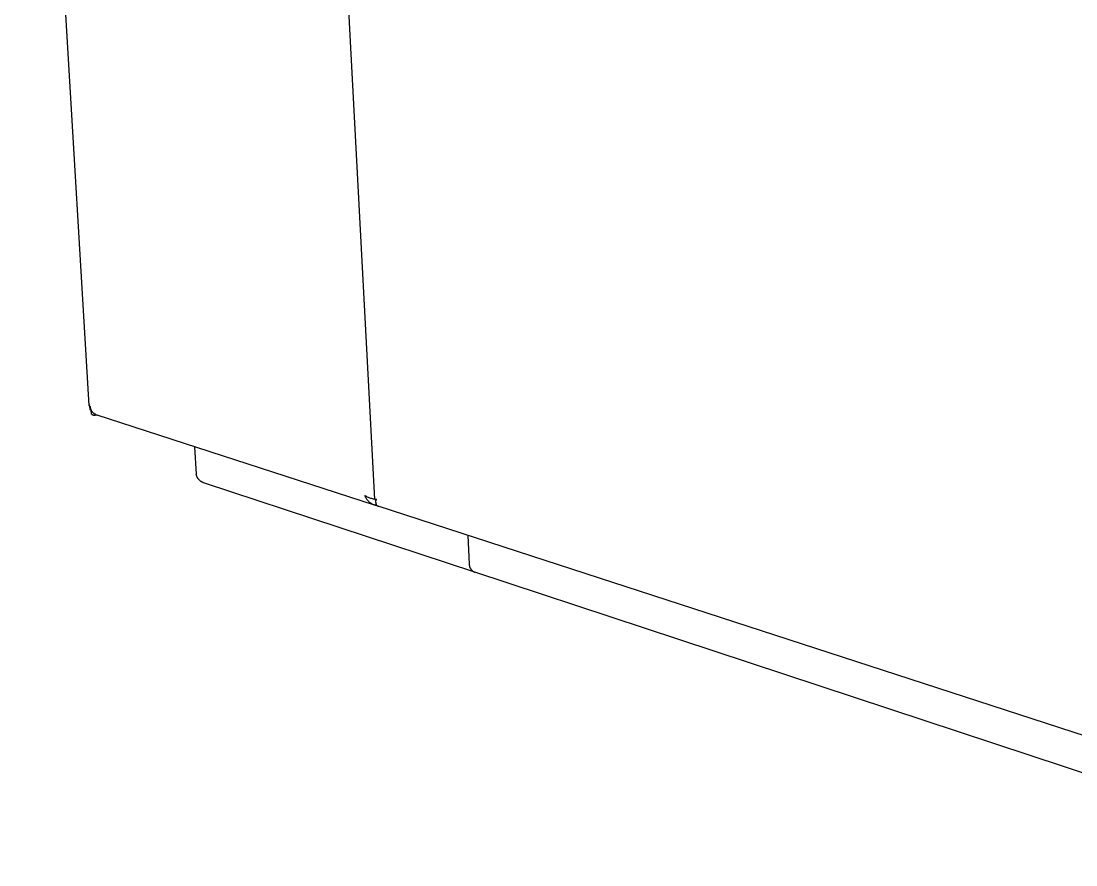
# Model space of a CAD drawing. Header units: millimetres. Extents: x -1893 to 2799, y -925 to 2353.
# Drawn here: x -1104.9 to -719.5, y -30.7 to 277.7 of the extents above; entities that cross this region are included whole.
import ezdxf

# ---------------------------------------------------------------- set-up
doc = ezdxf.new("R2010")
doc.units = ezdxf.units.MM
doc.header["$MEASUREMENT"] = 0
doc.layers.add('Utwórz2D linie widoczne', color=7, linetype='Continuous', true_color=0x000000)

msp = doc.modelspace()

# ---------------------------------------------------------------- linework, layer by layer
at = {"layer": 'Utwórz2D linie widoczne'}
for p, q in [((-1080.08, 137.2), (-1104.92, 553.28)), ((-975.68, 102.92), (-998.65, 538.81)), ((-1080.07, 137.24), (-1080.08, 137.23)), ((-1080.08, 137.23), (-1080.08, 137.22)), ((-1080.08, 137.2), (-1080.07, 137.18)), ((-1080.06, 137.27), (-1080.07, 137.26)), ((-1080.07, 137.26), (-1080.07, 137.25)), ((-1080.07, 137.25), (-1080.07, 137.24)), ((-1080.07, 137.18), (-1080.06, 137.16)), ((-1080.05, 137.3), (-1080.06, 137.29)), ((-1080.06, 137.29), (-1080.06, 137.28)), ((-1080.06, 137.28), (-1080.06, 137.27)), ((-1080.06, 137.16), (-1080.05, 137.14)), ((-1080.04, 137.32), (-1080.05, 137.31)), ((-1080.05, 137.31), (-1080.05, 137.3)), ((-1080.05, 137.14), (-1080.04, 137.12)), ((-1080.03, 137.34), (-1080.04, 137.33)), ((-1080.04, 137.33), (-1080.04, 137.32)), ((-1080.04, 137.12), (-1080.03, 137.11)), ((-1080.02, 137.35), (-1080.03, 137.34)), ((-1080.03, 137.11), (-1080.02, 137.09)), ((-1080.01, 137.37), (-1080.02, 137.36)), ((-1080.02, 137.36), (-1080.02, 137.35)), ((-1080.02, 137.09), (-1080.01, 137.07)), ((-1080, 137.38), (-1080.01, 137.37)), ((-1080.01, 137.07), (-1079.99, 137.05)), ((-1079.99, 137.39), (-1080, 137.39)), ((-1080, 137.39), (-1080, 137.38)), ((-1079.98, 137.4), (-1079.99, 137.39)), ((-1079.99, 137.05), (-1079.98, 137.04)), ((-1079.97, 137.41), (-1079.98, 137.4)), ((-1079.98, 137.04), (-1079.97, 137.02)), ((-1079.96, 137.42), (-1079.97, 137.41)), ((-1079.97, 137.02), (-1079.95, 137.01)), ((-1079.95, 137.43), (-1079.96, 137.42)), ((-1079.96, 137.42), (-1079.96, 137.42)), ((-1079.94, 137.44), (-1079.95, 137.43)), ((-1079.95, 137.01), (-1079.94, 136.99)), ((-1079.93, 137.44), (-1079.94, 137.44)), ((-1079.94, 136.99), (-1079.92, 136.98)), ((-1079.92, 136.98), (-1079.91, 136.97)), ((-1079.91, 136.97), (-1079.89, 136.95)), ((-1079.9, 136.97), (-1079.83, 135.8)), ((-1079.89, 136.95), (-1079.87, 136.94)), ((-1079.87, 136.94), (-1079.86, 136.93)), ((-1079.86, 136.93), (-1079.84, 136.92)), ((-1079.84, 136.92), (-1079.82, 136.91)), ((-1079.83, 135.8), (-1079.38, 135.8)), ((-1079.82, 136.91), (-1079.8, 136.9)), ((-1079.8, 136.9), (-1079.78, 136.89)), ((-1079.78, 136.89), (-1079.76, 136.88)), ((-1079.76, 136.88), (-1079.75, 136.87)), ((-1079.75, 136.87), (-1079.73, 136.86)), ((-1079.73, 136.86), (-1079.71, 136.86)), ((-1079.71, 136.86), (-1079.69, 136.85)), ((-1079.69, 136.85), (-1079.67, 136.85)), ((-1079.67, 136.85), (-1079.65, 136.84)), ((-1079.65, 136.84), (-1079.63, 136.84)), ((-1079.63, 136.84), (-1079.6, 136.84)), ((-1079.6, 136.84), (-1079.58, 136.83)), ((-1079.58, 136.72), (-1079.58, 136.83)), ((-1079.57, 136.61), (-1079.58, 136.72)), ((-1079.56, 136.5), (-1079.57, 136.61)), ((-1079.54, 136.39), (-1079.56, 136.5)), ((-1079.52, 136.28), (-1079.54, 136.39)), ((-1079.5, 136.17), (-1079.52, 136.28)), ((-1079.47, 136.06), (-1079.5, 136.17)), ((-1079.44, 135.96), (-1079.47, 136.06)), ((-1079.41, 135.85), (-1079.44, 135.96)), ((-1079.37, 135.75), (-1079.41, 135.85)), ((-1079.33, 135.64), (-1079.37, 135.75)), ((-1079.28, 135.54), (-1079.33, 135.64)), ((-1079.23, 134.1), (-1079.32, 135.65)), ((-1079.24, 135.44), (-1079.28, 135.54)), ((-1079.18, 135.35), (-1079.24, 135.44)), ((-1079.13, 135.25), (-1079.18, 135.35)), ((-1079.07, 135.15), (-1079.13, 135.25)), ((-1079.01, 135.06), (-1079.07, 135.15)), ((-1078.94, 134.97), (-1079.01, 135.06)), ((-1078.87, 134.88), (-1078.94, 134.97)), ((-1079.23, 134.1), (-1079.17, 134.07)), ((-1079.17, 134.07), (-1079.12, 134.03)), ((-1079.12, 134.03), (-1079.06, 134)), ((-1079.06, 134), (-1079, 133.96)), ((-1079, 133.96), (-1078.95, 133.93)), ((-1078.95, 133.93), (-1078.89, 133.91)), ((-1078.89, 133.91), (-1078.83, 133.88)), ((-1078.8, 134.8), (-1078.87, 134.88)), ((-1078.83, 133.88), (-1078.77, 133.86)), ((-1078.73, 134.72), (-1078.8, 134.8)), ((-1078.77, 133.86), (-1078.7, 133.84)), ((-1078.65, 134.64), (-1078.73, 134.72)), ((-1078.7, 133.84), (-1078.64, 133.82)), ((-1078.57, 134.56), (-1078.65, 134.64)), ((-1078.64, 133.82), (-1078.58, 133.8)), ((-1078.58, 133.8), (-1078.51, 133.78)), ((-1078.49, 134.48), (-1078.57, 134.56)), ((-1078.51, 133.78), (-1078.45, 133.77)), ((-1078.41, 134.41), (-1078.49, 134.48)), ((-1078.45, 133.77), (-1078.39, 133.76)), ((-1078.32, 134.34), (-1078.41, 134.41)), ((-1078.39, 133.76), (-1078.32, 133.75)), ((-1078.23, 134.28), (-1078.32, 134.34)), ((-1078.32, 133.75), (-1078.26, 133.74)), ((-1078.26, 133.74), (-1078.19, 133.74)), ((-1078.14, 134.21), (-1078.23, 134.28)), ((-1078.19, 133.74), (-1078.13, 133.74)), ((-1078.04, 134.15), (-1078.14, 134.21)), ((-1078.13, 133.74), (-1078.06, 133.74)), ((-1078.06, 133.74), (-1077.99, 133.74)), ((-1077.95, 134.1), (-1078.04, 134.15)), ((-1077.99, 133.74), (-1077.93, 133.75)), ((-1077.85, 134.04), (-1077.95, 134.1)), ((-1077.93, 133.75), (-1077.86, 133.75)), ((-1077.86, 133.75), (-1077.8, 133.76)), ((-1077.75, 134), (-1077.85, 134.04)), ((-1077.8, 133.76), (-1077.73, 133.78)), ((-1077.65, 133.95), (-1077.75, 134)), ((-1077.73, 133.78), (-1077.16, 133.77)), ((-1077.55, 133.91), (-1077.65, 133.95)), ((-1077.44, 133.87), (-1077.55, 133.91)), ((-975.73, 100.82), (-1077.44, 133.87)), ((-1041.55, 122.2), (-1040.97, 112.17)), ((-1040.97, 112.17), (-1040.94, 112.16)), ((-1040.91, 112.02), (-1040.94, 112.16)), ((-1040.88, 111.88), (-1040.91, 112.02)), ((-1040.84, 111.75), (-1040.88, 111.88)), ((-1040.8, 111.62), (-1040.84, 111.75)), ((-1040.75, 111.48), (-1040.8, 111.62)), ((-1040.7, 111.35), (-1040.75, 111.48)), ((-1040.64, 111.22), (-1040.7, 111.35)), ((-1040.58, 111.1), (-1040.64, 111.22)), ((-1040.52, 110.97), (-1040.58, 111.1)), ((-1040.45, 110.85), (-1040.52, 110.97)), ((-1040.38, 110.73), (-1040.45, 110.85)), ((-1040.3, 110.61), (-1040.38, 110.73)), ((-1040.22, 110.5), (-1040.3, 110.61)), ((-1040.13, 110.39), (-1040.22, 110.5)), ((-1040.04, 110.28), (-1040.13, 110.39)), ((-1039.95, 110.17), (-1040.04, 110.28)), ((-1039.86, 110.07), (-1039.95, 110.17)), ((-1039.76, 109.97), (-1039.86, 110.07)), ((-1039.66, 109.88), (-1039.76, 109.97)), ((-1039.55, 109.78), (-1039.66, 109.88)), ((-1039.44, 109.69), (-1039.55, 109.78)), ((-1039.33, 109.61), (-1039.44, 109.69)), ((-1039.22, 109.53), (-1039.33, 109.61)), ((-1039.1, 109.45), (-1039.22, 109.53)), ((-1038.98, 109.38), (-1039.1, 109.45)), ((-1038.86, 109.31), (-1038.98, 109.38)), ((-1038.73, 109.24), (-1038.86, 109.31)), ((-1038.61, 109.18), (-1038.73, 109.24)), ((-1038.48, 109.13), (-1038.61, 109.18)), ((-1038.35, 109.08), (-1038.48, 109.13)), ((-1038.22, 109.03), (-1038.35, 109.08)), ((-939.08, 76.29), (-1038.22, 109.03)), ((-979.21, 104.15), (-979.28, 104.34)), ((-979.28, 104.34), (-979.01, 104.18)), ((-979.13, 103.97), (-979.21, 104.15)), ((-979.01, 104.18), (-978.72, 104.03)), ((-979.05, 103.79), (-979.13, 103.97)), ((-978.96, 103.61), (-979.05, 103.79)), ((-978.86, 103.43), (-978.96, 103.61)), ((-978.76, 103.26), (-978.86, 103.43)), ((-978.65, 103.09), (-978.76, 103.26)), ((-978.72, 104.03), (-978.44, 103.89)), ((-978.54, 102.92), (-978.65, 103.09)), ((-978.42, 102.76), (-978.54, 102.92)), ((-978.44, 103.89), (-978.14, 103.76)), ((-978.35, 102.67), (-978.42, 102.76)), ((-978.23, 102.52), (-978.35, 102.67)), ((-978.1, 102.38), (-978.23, 102.52)), ((-978.14, 103.76), (-977.85, 103.63)), ((-977.97, 102.24), (-978.1, 102.38)), ((-977.83, 102.1), (-977.97, 102.24)), ((-977.85, 103.63), (-977.55, 103.52)), ((-977.69, 101.97), (-977.83, 102.1)), ((-977.55, 101.84), (-977.69, 101.97)), ((-977.55, 103.52), (-977.25, 103.42)), ((-977.4, 101.72), (-977.55, 101.84)), ((-977.24, 101.61), (-977.4, 101.72)), ((-977.25, 103.42), (-976.94, 103.33)), ((-977.08, 101.5), (-977.24, 101.61)), ((-976.93, 101.39), (-977.08, 101.5)), ((-976.94, 103.33), (-976.63, 103.25)), ((-976.77, 101.3), (-976.93, 101.39)), ((-976.61, 101.2), (-976.77, 101.3)), ((-976.63, 103.25), (-976.32, 103.19)), ((-976.44, 101.12), (-976.61, 101.2)), ((-976.27, 101.04), (-976.44, 101.12)), ((-976.32, 103.19), (-976, 103.13)), ((-976.1, 100.96), (-976.27, 101.04)), ((-975.93, 100.89), (-976.1, 100.96)), ((-976, 103.13), (-975.69, 103.08)), ((-975.75, 100.82), (-975.93, 100.89)), ((-975.57, 100.77), (-975.75, 100.82)), ((-975.74, 103.09), (-975.68, 103.06)), ((-975.67, 102.92), (-975.68, 102.92)), ((-975.68, 102.92), (-975.68, 102.92)), ((-975.68, 102.92), (-975.68, 102.92)), ((-975.68, 102.92), (-975.68, 102.92)), ((-975.68, 102.92), (-975.68, 102.92)), ((-975.68, 102.92), (-975.68, 102.92)), ((-975.68, 102.92), (-975.68, 102.92)), ((-975.68, 102.92), (-975.68, 102.92)), ((-975.68, 102.92), (-975.68, 102.92)), ((-975.68, 102.92), (-975.68, 102.92)), ((-975.68, 102.92), (-975.68, 102.92)), ((-975.68, 102.92), (-975.68, 102.92)), ((-975.68, 102.92), (-975.68, 102.92)), ((-975.68, 102.92), (-975.68, 102.92)), ((-975.68, 102.92), (-975.68, 102.92)), ((-975.68, 102.92), (-975.68, 102.92)), ((-975.68, 102.92), (-975.68, 102.92)), ((-975.68, 102.92), (-975.68, 102.92)), ((-975.68, 102.92), (-975.68, 102.92)), ((-975.68, 102.92), (-975.68, 102.92)), ((-975.68, 102.92), (-975.68, 102.92)), ((-975.68, 102.92), (-975.68, 102.92)), ((-975.68, 102.92), (-975.68, 102.92)), ((-975.68, 102.92), (-975.68, 102.92)), ((-975.68, 102.92), (-975.68, 102.92)), ((-975.68, 102.92), (-975.68, 102.92)), ((-975.68, 102.92), (-975.68, 102.92)), ((-975.68, 102.92), (-975.68, 102.92)), ((-975.68, 102.92), (-975.68, 102.92)), ((-975.68, 102.92), (-975.68, 102.92)), ((-975.68, 102.92), (-975.68, 102.92)), ((-975.68, 102.92), (-975.68, 102.92)), ((-975.68, 102.92), (-975.68, 102.92)), ((-975.68, 102.92), (-975.68, 102.92)), ((-975.68, 102.92), (-975.68, 102.92)), ((-975.68, 102.92), (-975.68, 102.92)), ((-975.68, 102.92), (-975.68, 102.92)), ((-975.68, 102.92), (-975.68, 102.92)), ((-975.68, 102.92), (-975.68, 102.92)), ((-975.68, 102.92), (-975.68, 102.92)), ((-975.68, 102.92), (-975.68, 102.92)), ((-975.68, 102.92), (-975.68, 102.92)), ((-975.68, 102.92), (-975.68, 102.92)), ((-975.68, 102.92), (-975.68, 102.92)), ((-975.68, 102.92), (-975.68, 102.92)), ((-975.68, 102.92), (-975.68, 102.92)), ((-975.68, 102.92), (-975.68, 102.92)), ((-975.68, 102.92), (-975.68, 102.92)), ((-975.68, 102.92), (-975.68, 102.92)), ((-975.68, 102.92), (-975.68, 102.92)), ((-975.68, 102.92), (-975.68, 102.92)), ((-975.68, 102.92), (-975.68, 102.92)), ((-975.68, 102.92), (-975.68, 102.92)), ((-975.68, 102.92), (-975.68, 102.92)), ((-975.68, 102.92), (-975.68, 102.92)), ((-975.68, 102.92), (-975.68, 102.92)), ((-975.68, 102.92), (-975.68, 102.92)), ((-975.68, 102.92), (-975.68, 102.92)), ((-975.68, 102.92), (-975.68, 102.92)), ((-975.68, 102.92), (-975.68, 102.92)), ((-975.68, 102.92), (-975.68, 102.92)), ((-975.68, 102.92), (-975.68, 102.92)), ((-975.68, 102.92), (-975.68, 102.92)), ((-975.68, 102.92), (-975.68, 102.92)), ((-975.68, 102.92), (-975.68, 102.92)), ((-975.68, 102.92), (-975.68, 102.92)), ((-975.68, 102.92), (-975.68, 102.92)), ((-975.68, 102.92), (-975.68, 102.92)), ((-975.68, 102.92), (-975.68, 102.92)), ((-975.68, 102.92), (-975.68, 102.92)), ((-975.68, 102.92), (-975.68, 102.92)), ((-975.68, 102.92), (-975.68, 102.92)), ((-975.68, 102.92), (-975.68, 102.92)), ((-975.68, 102.92), (-975.68, 102.92)), ((-975.68, 102.92), (-975.68, 102.92)), ((-975.68, 102.92), (-975.68, 102.92)), ((-975.68, 102.92), (-975.68, 102.92)), ((-975.68, 102.92), (-975.68, 102.92)), ((-975.68, 102.92), (-975.68, 102.92)), ((-975.68, 102.92), (-975.68, 102.92)), ((-975.68, 102.92), (-975.68, 102.92)), ((-975.68, 102.92), (-975.68, 102.92)), ((-975.68, 102.92), (-975.68, 102.92)), ((-975.68, 102.92), (-975.68, 102.92)), ((-975.68, 102.92), (-975.68, 102.92)), ((-975.68, 102.92), (-975.68, 102.92)), ((-975.68, 102.92), (-975.68, 102.92)), ((-975.68, 102.92), (-975.68, 102.92)), ((-975.68, 102.92), (-975.67, 102.92)), ((-975.66, 102.92), (-975.67, 102.92)), ((-975.67, 102.92), (-975.67, 102.92)), ((-975.67, 102.92), (-975.67, 102.92)), ((-975.67, 102.92), (-975.67, 102.92)), ((-975.67, 102.92), (-975.67, 102.92)), ((-975.67, 102.92), (-975.67, 102.92)), ((-975.67, 102.92), (-975.67, 102.92)), ((-975.67, 102.92), (-975.67, 102.92)), ((-975.67, 102.92), (-975.67, 102.92)), ((-975.67, 102.92), (-975.67, 102.92)), ((-975.67, 102.92), (-975.67, 102.92)), ((-975.67, 102.92), (-975.67, 102.92)), ((-975.67, 102.92), (-975.67, 102.92)), ((-975.67, 102.92), (-975.67, 102.92)), ((-975.67, 102.92), (-975.67, 102.92)), ((-975.67, 102.92), (-975.67, 102.92)), ((-975.67, 102.92), (-975.67, 102.92)), ((-975.67, 102.92), (-975.67, 102.92)), ((-975.67, 102.92), (-975.67, 102.91)), ((-975.67, 102.91), (-975.67, 102.91)), ((-975.67, 102.91), (-975.67, 102.91)), ((-975.67, 102.91), (-975.67, 102.91)), ((-975.67, 102.91), (-975.67, 102.91)), ((-975.67, 102.91), (-975.65, 102.91)), ((-975.64, 102.93), (-975.66, 102.92)), ((-975.65, 102.91), (-975.64, 102.91)), ((-975.13, 103), (-975.64, 102.93)), ((-975.64, 102.91), (-975.47, 102.91)), ((-975.39, 100.71), (-975.57, 100.77)), ((-975.16, 102.9), (-975.47, 102.91)), ((-975.24, 100.67), (-975.39, 100.71)), ((-975.36, 102.91), (-975.27, 102.87)), ((-975.31, 102.14), (-975.3, 102.23)), ((-975.31, 102.04), (-975.31, 102.14)), ((-975.31, 101.94), (-975.31, 102.04)), ((-975.31, 101.85), (-975.31, 101.94)), ((-975.31, 101.75), (-975.31, 101.85)), ((-975.31, 101.75), (-975.3, 101.68)), ((-975.3, 102.23), (-975.29, 102.33)), ((-975.3, 101.68), (-975.3, 101.62)), ((-975.3, 101.62), (-975.29, 101.55)), ((-975.29, 102.33), (-975.27, 102.43)), ((-975.29, 101.55), (-975.28, 101.49)), ((-975.28, 101.49), (-975.26, 101.42)), ((-975.27, 102.87), (-975.18, 102.83)), ((-975.26, 102.5), (-975.27, 102.43)), ((-975.26, 102.5), (-975.23, 102.63)), ((-975.26, 101.42), (-975.25, 101.36)), ((-975.25, 101.36), (-975.23, 101.3)), ((-975.09, 100.64), (-975.24, 100.67)), ((-975.23, 102.63), (-975.2, 102.75)), ((-975.23, 101.3), (-975.21, 101.23)), ((-975.2, 101.19), (-975.21, 101.23)), ((-975.17, 102.87), (-975.2, 102.75)), ((-975.18, 101.14), (-975.2, 101.19)), ((-975.16, 101.09), (-975.18, 101.14)), ((-975.13, 103), (-975.17, 102.87)), ((-975.14, 101.04), (-975.16, 101.09)), ((-975.11, 101), (-975.14, 101.04)), ((-975.09, 100.95), (-975.11, 101)), ((-975.06, 100.91), (-975.09, 100.95)), ((-974.94, 100.6), (-975.09, 100.64)), ((-975.04, 100.86), (-975.06, 100.91)), ((-975.01, 100.82), (-975.04, 100.86)), ((-975.01, 100.82), (-974.99, 100.79)), ((-974.99, 100.79), (-974.96, 100.76)), ((-974.96, 100.76), (-974.94, 100.73)), ((-974.94, 100.73), (-974.91, 100.7)), ((-974.78, 100.58), (-974.94, 100.6)), ((-974.91, 100.7), (-974.89, 100.68)), ((-974.89, 100.68), (-974.86, 100.65)), ((-974.86, 100.65), (-974.83, 100.62)), ((-974.83, 100.62), (-974.81, 100.6)), ((-974.81, 100.6), (-974.78, 100.57)), ((-974.78, 100.57), (-974.75, 100.55)), ((-974.75, 100.55), (-974.72, 100.53)), ((-974.69, 100.51), (-974.72, 100.53)), ((-974.66, 100.5), (-974.69, 100.51)), ((-974.63, 100.48), (-974.66, 100.5)), ((-974.61, 100.46), (-974.63, 100.48)), ((-974.58, 100.45), (-974.61, 100.46)), ((-974.55, 100.44), (-974.58, 100.45)), ((-974.52, 100.42), (-974.55, 100.44)), ((-974.49, 100.41), (-974.52, 100.42)), ((-974.46, 100.4), (-974.49, 100.41)), ((-913.37, 80.55), (-974.46, 100.4)), ((-974.42, 100.39), (-974.45, 100.4)), ((-974.39, 100.38), (-974.42, 100.39)), ((-974.36, 100.38), (-974.39, 100.38)), ((-941.69, 89.76), (-941.17, 79.31)), ((-941.17, 79.31), (-941.17, 79.2)), ((-941.17, 79.2), (-941.16, 79.09)), ((-941.16, 79.09), (-941.15, 78.98)), ((-941.15, 78.98), (-941.14, 78.87)), ((-941.14, 78.87), (-941.12, 78.76)), ((-941.12, 78.76), (-941.1, 78.65)), ((-941.1, 78.65), (-941.07, 78.54)), ((-941.07, 78.54), (-941.04, 78.43)), ((-941.04, 78.43), (-941.01, 78.32)), ((-941.01, 78.32), (-940.97, 78.22)), ((-940.97, 78.22), (-940.94, 78.11)), ((-940.94, 78.11), (-940.89, 78.01)), ((-940.89, 78.01), (-940.84, 77.91)), ((-940.84, 77.91), (-940.79, 77.81)), ((-940.79, 77.81), (-940.74, 77.71)), ((-940.74, 77.71), (-940.68, 77.61)), ((-940.68, 77.61), (-940.62, 77.52)), ((-940.62, 77.52), (-940.56, 77.43)), ((-940.56, 77.43), (-940.49, 77.34)), ((-940.49, 77.34), (-940.42, 77.25)), ((-940.42, 77.25), (-940.35, 77.17)), ((-940.35, 77.17), (-940.27, 77.09)), ((-652.12, -4.34), (-913.37, 80.55)), ((-940.27, 77.09), (-940.2, 77.01)), ((-940.2, 77.01), (-940.12, 76.93)), ((-940.12, 76.93), (-940.03, 76.86)), ((-940.03, 76.86), (-939.95, 76.78)), ((-939.95, 76.78), (-939.86, 76.72)), ((-939.86, 76.72), (-939.77, 76.65)), ((-939.77, 76.65), (-939.67, 76.59)), ((-939.67, 76.59), (-939.58, 76.53)), ((-939.58, 76.53), (-939.48, 76.48)), ((-939.48, 76.48), (-939.38, 76.43)), ((-939.38, 76.43), (-939.28, 76.38)), ((-939.28, 76.38), (-939.18, 76.33)), ((-939.18, 76.33), (-939.07, 76.29)), ((-877.15, 55.84), (-939.07, 76.29)), ((-615.18, -30.66), (-877.15, 55.84))]:
    msp.add_line(p, q, dxfattribs=at)

doc.saveas('drawing.dxf')
